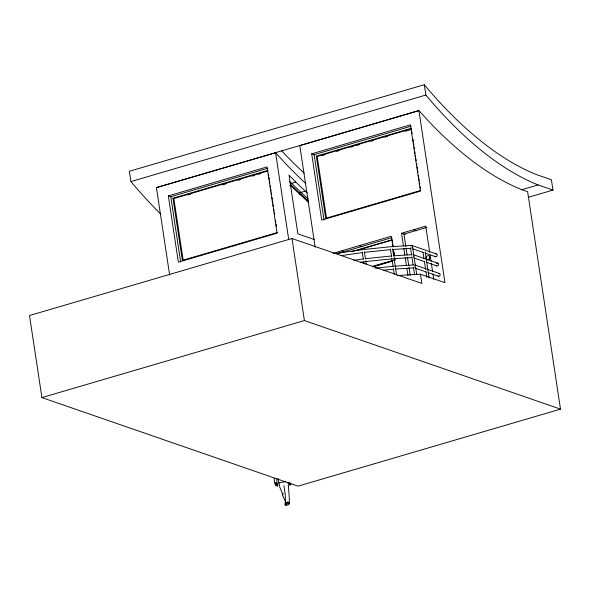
<?xml version="1.0" encoding="UTF-8"?>
<svg xmlns="http://www.w3.org/2000/svg" width="590" height="590" viewBox="0 0 590 590"><rect width="100%" height="100%" fill="white"/><g stroke="black" fill="none" stroke-linecap="round" stroke-linejoin="round"><path stroke-width="0.89" d="M276.909 479.169L276.858 482.657L274.741 483.217L274.158 478.401M289.284 503.381L287.846 502.341L286.386 503.108C285.98 505.615 287.684 504.797 286.253 503.012L286.593 502.385C288.245 500.88 290.531 503.794 288.326 504.929L285.361 505.276L285.11 504.339L285.958 503.801M290.87 483.335L289.911 485.142L289.838 482.686L289.535 484.338L289.225 483.476M286.475 503.904L287.566 502.982L289.211 503.565M413.501 257.019L413.797 255.595L413.14 254.637L437.765 263.155M276.747 482.65L277.979 484.884L276.555 483.594C276.26 485.061 279.579 486.647 276.452 485.754L275.316 484.589L275.014 482.945M411.901 248.058L412.41 246.384L411.496 245.403L391.273 246.664L363.02 249.585L334.515 253.648M414.851 267.58L415.36 265.906L414.704 264.954L439.329 273.465M286.769 504.221L286.216 504.524L285.531 502.614L285.132 493.845L283.915 485.629M290.841 484.405L289.97 485.076M283.311 493.697L282.411 494.899L285.162 500.895L285.191 504.044L285.538 503.897M411.001 245.647L411.496 245.403M285.767 481.698L278.532 482.93L278.266 478.409M285.036 504.863L286.386 504.671M528.234 197.34L552.955 190.083L551.399 179.773L536.531 174.633A492.333 215.387 73.6 0 1 424.291 84.724L129.358 171.27L130.921 181.58A492.333 215.387 73.6 0 0 160.827 214.133M130.921 181.58L425.847 95.034A492.333 215.387 73.6 0 0 538.087 184.943L552.955 190.083M169.647 275.021L156.431 187.613L418.922 110.588L428.266 120.817A492.333 215.387 73.6 0 0 521.87 189.7L527.615 191.691L560.5 409.128L298.009 486.16L41.912 397.594L29.5 315.539L291.991 238.515L421.88 283.429L420.486 274.217A200.46 53.572 -8.6 0 0 397.749 275.56M275.648 152.736L156.431 187.613M299.853 145.634L418.922 110.588L444.949 282.676L420.486 274.217M168.342 195.887L267.071 166.918L277.086 233.175L178.364 262.144L168.342 195.887L171.366 196.935M311.69 153.82L410.419 124.851L420.441 191.108L321.712 220.077L311.69 153.82L314.713 154.868M267.749 168.283L170.79 196.736L180.673 262.085M411.097 126.216L314.138 154.668L324.021 220.018M277.359 232.504L182.362 260.382L172.966 198.247L267.956 170.37M420.707 190.445L325.709 218.315L316.314 156.18L411.311 128.31L411.584 130.11M267.956 170.93L173.844 198.55L183.239 260.684M411.304 128.871L317.191 156.483L326.587 218.617M187.908 194.98L190.548 194.206M222.209 184.913L226.604 183.623M238.043 180.267L240.683 179.493M252.114 176.137L254.755 175.363M258.272 174.33L260.913 173.556M322.465 155.495L325.097 154.72M336.536 151.365L339.176 150.59M350.608 147.234L353.248 146.46M356.766 145.428L359.406 144.653M370.837 141.298L373.477 140.523M384.909 137.168L387.549 136.393M405.138 131.231L409.541 129.947M291.497 183.335L295.752 182.089L307.191 192.982M289.749 185.614L291.305 185.157L308.209 200.961M300.067 192.657L305.17 191.16M299.211 194.73L300.767 194.272M521.309 189.862L538.087 184.943M333.084 253.346L391.325 236.258L392.947 246.981M403.442 245.89L401.532 233.264L425.737 226.162L429.697 252.314M338.269 253.39L392.011 237.623M426.459 227.511L403.973 234.112L405.883 246.738M351.832 251.569L392.217 239.717M355.866 250.713L391.863 240.152M372.415 266.415L395.241 259.711M373.817 266.333L392.254 260.928M372.946 266.842L392.328 261.156M41.912 397.594L304.396 320.569L560.5 409.128M341.19 255.61L362.489 252.572M353.72 260.315L363.521 258.914M360.328 262.284L364.768 261.65M364.281 252.35L390.617 249.629M365.321 258.693L391.753 255.964M365.675 261.562L392.003 258.84M375.085 268.162L394.223 266.186M383.581 270.183L393.567 269.151M392.424 249.481L410.5 248.353M393.582 255.817L411.968 254.666M393.818 258.693L411.894 257.565M395.145 266.127L413.531 264.984M395.381 269.003L413.45 267.875M289.174 502.938L289.366 499.199L288.127 482.067M276.386 485.681L275.508 484.788M277.728 485.939L275.855 484.626M316.314 156.18L317.479 156.586M413.634 229.709L416.658 230.756M401.532 233.264L405.308 234.569M411.746 245.425L436.379 253.943M412.889 248.877L423.318 252.483M425.058 253.081L435.494 256.694M414.283 258.081L424.712 261.695M426.452 262.292L436.88 265.898M359.17 245.698L362.186 246.738M415.839 268.398L426.275 272.005M428.016 272.61L438.444 276.216M314.396 239.555L297.869 233.832L288.989 175.127L295.752 182.089M341.765 250.802L344.029 251.583M172.966 198.247L174.131 198.653M308.231 199.103L289.55 181.469M308.629 202.451L290.369 185.43M290.155 183.977L291.305 185.157M282.75 494.162L279.844 487.34L278.952 482.753M424.291 84.724L425.847 95.034M411.857 131.909L412.122 133.709M412.941 139.115L413.354 141.814M413.627 143.613L413.9 145.42M414.165 147.22L414.438 149.019M414.851 151.719L415.124 153.518M415.397 155.325L415.67 157.124M415.935 158.924L416.208 160.723M416.621 163.43L416.894 165.23M417.167 167.029L417.44 168.828M417.713 170.628L417.978 172.435M418.391 175.134L418.664 176.934M418.937 178.733L419.21 180.533M419.483 182.34L419.755 184.139M420.161 186.838L420.434 188.638M430.103 255.013L431.061 261.326M431.327 263.133L432.559 271.245M432.964 273.952L433.783 279.365M425.161 251.923L429.1 277.964M423.015 252.218L423.967 258.501M424.38 261.2L425.597 269.276M426.01 271.975L426.821 277.359M412.653 247.601L413.745 254.784M414.01 256.584L415.375 265.559M415.64 267.358L416.732 274.534M410.515 247.896L411.599 255.079M411.872 256.871L413.096 264.954M413.501 267.646L414.586 274.829M406.156 248.538L407.115 254.851M407.52 257.557L408.752 265.67M409.025 267.477L410.249 275.589M403.848 248.596L404.806 254.91M405.212 257.609L406.436 265.729M406.849 268.435L407.941 275.648M392.35 240.624L392.623 242.446M392.903 244.26L393.176 246.082M394.142 252.439L394.415 254.261M393.353 249.659L394.297 255.913M394.562 257.705L394.968 260.382M392.601 248.855L393.692 256.038M393.958 257.83L396.539 274.888M390.462 249.142L391.546 256.326M391.819 258.125L393.043 266.201M393.449 268.9L394.268 274.284M364.406 251.768L365.49 258.944M365.763 260.743L366.302 264.335M362.26 252.055L363.352 259.239M363.757 261.931L364.03 263.73M299.779 145.546L315.141 247.107M291.991 238.515L304.396 320.569M288.739 239.702L275.567 152.648L284.918 162.884A492.333 215.387 73.6 0 0 305.745 183.49M268.502 173.976L268.774 175.776M269.047 177.575L269.32 179.375M269.593 181.182L269.866 182.981M270.272 185.68L270.544 187.48M270.817 189.279L271.09 191.086M271.363 192.886L271.636 194.685M272.042 197.385L272.315 199.191M272.587 200.991L272.86 202.79M273.133 204.59L273.406 206.389M273.812 209.096L274.084 210.895M274.357 212.695L274.63 214.494M275.589 220.8L275.855 222.6M276.127 224.399L276.4 226.206M435.722 253.943A1.446 1.239 -70.9 0 1 437.116 255.691A1.446 1.239 -70.9 0 1 434.963 256.318M436.526 263.516A1.446 1.239 -70.9 0 1 438.37 263.612A1.446 1.239 -70.9 0 1 437.95 265.692A1.446 1.239 -70.9 0 1 436.18 265.235M438.68 273.465A1.446 1.239 -70.9 0 1 440.066 275.213A1.446 1.239 -70.9 0 1 437.913 275.847M429.306 257.218A1.084 0.929 -70.9 0 1 428.731 259.003M304.189 173.18A492.333 215.387 73.6 0 1 281.6 150.701M428.768 259.615A2.161 1.859 -70.9 0 0 429.085 255.92A2.161 1.859 -70.9 0 0 426.098 257.756A2.161 1.859 -70.9 0 0 428.768 259.615"/></g></svg>
